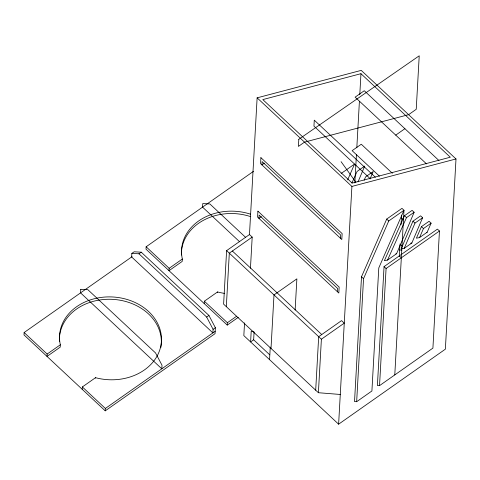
<?xml version="1.0" encoding="UTF-8"?>
<svg xmlns="http://www.w3.org/2000/svg" width="480" height="480" viewBox="0 0 480 480"><rect width="100%" height="100%" fill="white"/><g stroke="black" fill="none" stroke-linecap="round" stroke-linejoin="round"><path stroke-width="0.72" d="M132.096 256.656L24.132 332.532L24 334.908L105.24 410.838L215.04 333.672L215.376 327.726L208.938 315.456L141.234 252.18L134.136 251.796L131.844 253.404L131.646 256.974L212.886 332.898L213.09 329.334L206.652 317.064L138.948 253.788L131.844 253.404M24.132 332.532L47.154 354.042L47.016 356.424L60.204 347.154L60.336 344.778A51.012 41.424 3.2 0 1 109.476 296.886A51.012 41.424 3.2 0 1 160.998 345.036A51.012 41.424 3.2 0 1 95.538 377.682L82.356 386.946L82.224 389.322M95.514 378.126L95.538 377.682M105.24 410.838L105.372 408.462L82.356 386.946M253.482 171.348L146.136 246.792L146.004 249.168L227.244 325.098L238.284 317.334M146.136 246.792L169.152 268.302L169.02 270.678L182.208 261.414L182.34 259.038A51.012 41.424 3.2 0 1 199.932 220.098A51.012 41.424 3.2 0 1 250.644 214.212M204.222 303.582L204.36 301.206L217.542 291.942A51.012 41.424 3.2 0 0 224.574 293.394M217.512 292.536L217.542 291.942M250.446 268.296L252.192 237.09L249.48 234.558L226.608 250.632L223.614 304.134L318.396 392.718L340.272 394.47M226.326 306.66L229.314 253.164L252.192 237.09M227.244 325.098L227.376 322.722L204.36 301.206M244.542 322.896L243.834 335.61L338.616 424.194L445.368 349.17L456 158.958L361.218 70.374L257.124 97.842L249.474 234.672M254.094 331.944L253.65 339.792L250.602 341.934L251.202 331.236L253.41 331.356M269.556 359.652L270.264 347.088M271.008 348.426L273.996 294.924L296.874 278.85L295.128 310.056M315.69 390.186L318.678 336.69L341.556 320.61L344.262 323.142L321.39 339.216L318.396 392.718M337.47 291.774L337.65 288.504L259.116 215.106L258.936 218.376L261.378 216.66M340.458 238.272L340.644 235.008L262.11 161.604L261.924 164.874L264.366 163.164M338.616 424.194L351.906 186.426L257.124 97.842M354.846 182.946L356.436 154.506M356.814 147.774L359.406 101.376M359.784 94.638L360.954 73.686L262.806 99.588L352.17 183.108L450.318 157.212L360.954 73.686M361.506 276.762L354.528 401.586L356.658 401.7L371.91 390.984L378.786 267.942L403.992 210.252L401.958 208.356L386.706 219.072L361.506 276.762L363.54 278.658L356.658 401.7M384.048 266.628L377.406 385.512L379.536 385.626L432.912 348.114L439.458 231.012L437.424 229.116L384.048 266.628L386.082 268.524L379.536 385.626M399.288 256.122L399.924 244.74M401.052 224.586L401.586 215.076M394.782 374.91L403.992 210.252L388.74 220.974L363.54 278.658M358.038 181.842L364.71 166.074L357.09 171.432L351.912 183.012M396.594 253.71L414.132 212.262L412.104 210.366L404.478 215.724L384.384 260.682L387.528 260.082L396.594 253.71L395.832 253.848M364.134 180.27L365.574 176.886L373.2 171.528L370.032 178.962M412.962 221.178L401.16 248.892L404.232 248.346L411.858 242.988L422.622 217.722L420.588 215.82L412.962 221.178L414.996 223.08L404.232 248.346M347.67 179.856L354.57 164.064L341.148 173.496M421.446 226.638L416.406 238.176L419.52 237.6L427.146 232.242L431.106 223.176L429.072 221.28L421.446 226.638L423.48 228.534L419.52 237.6M387.528 260.082L406.506 217.62L414.132 212.262M138.948 253.788L141.234 252.18M47.154 354.042L60.336 344.778M169.152 268.302L182.34 259.038M395.742 135.126L404.898 128.694M206.652 317.064L208.938 315.456M213.09 329.334L215.376 327.726M105.372 408.462L215.178 331.296M227.376 322.722L236.58 316.254M414.996 223.08L422.622 217.722M423.48 228.534L431.106 223.176M386.082 268.524L439.458 231.012M351.906 186.426L456 158.958M426.366 232.386L427.146 232.242M410.706 243.192L411.858 242.988M399.63 249.966L401.766 250.08M438.972 160.548L364.272 90.732L355.122 97.164L426.552 163.92M392.364 173.274L361.284 144.228L352.134 150.66L379.398 176.136M375.348 177.228L314.28 120.156L313.95 126.096L370.11 178.59M404.478 215.724L406.506 217.62M401.43 217.866L403.458 219.762M386.706 219.072L388.74 220.974M399.966 244.02L401.994 245.922M399.3 255.912L401.334 257.808M245.352 237.12L209.862 203.952L202.758 203.568L202.56 207.132L239.64 241.788M232.368 251.022L321.732 334.542M226.608 250.632L321.39 339.216M253.404 339.558L269.754 354.84M341.082 161.67L355.866 182.196M59.424 341.286A51.012 41.424 3.2 0 1 112.998 299.376A51.012 41.424 3.2 0 1 160.854 347.472M181.404 255.03A51.012 41.424 3.2 0 1 250.734 216.66M80.76 289.308L80.562 292.878L161.802 368.802L162 365.238L155.562 352.968L87.858 289.692L80.76 289.308M257.916 211.164L257.58 217.11L338.82 293.04L339.156 287.094L257.916 211.164M260.904 157.668L260.574 163.608L341.814 239.538L342.144 233.598L260.904 157.668M298.812 139.29L298.416 146.418L304.518 142.134L408.612 114.666L416.232 109.302L419.226 55.806L298.812 139.29"/></g></svg>
